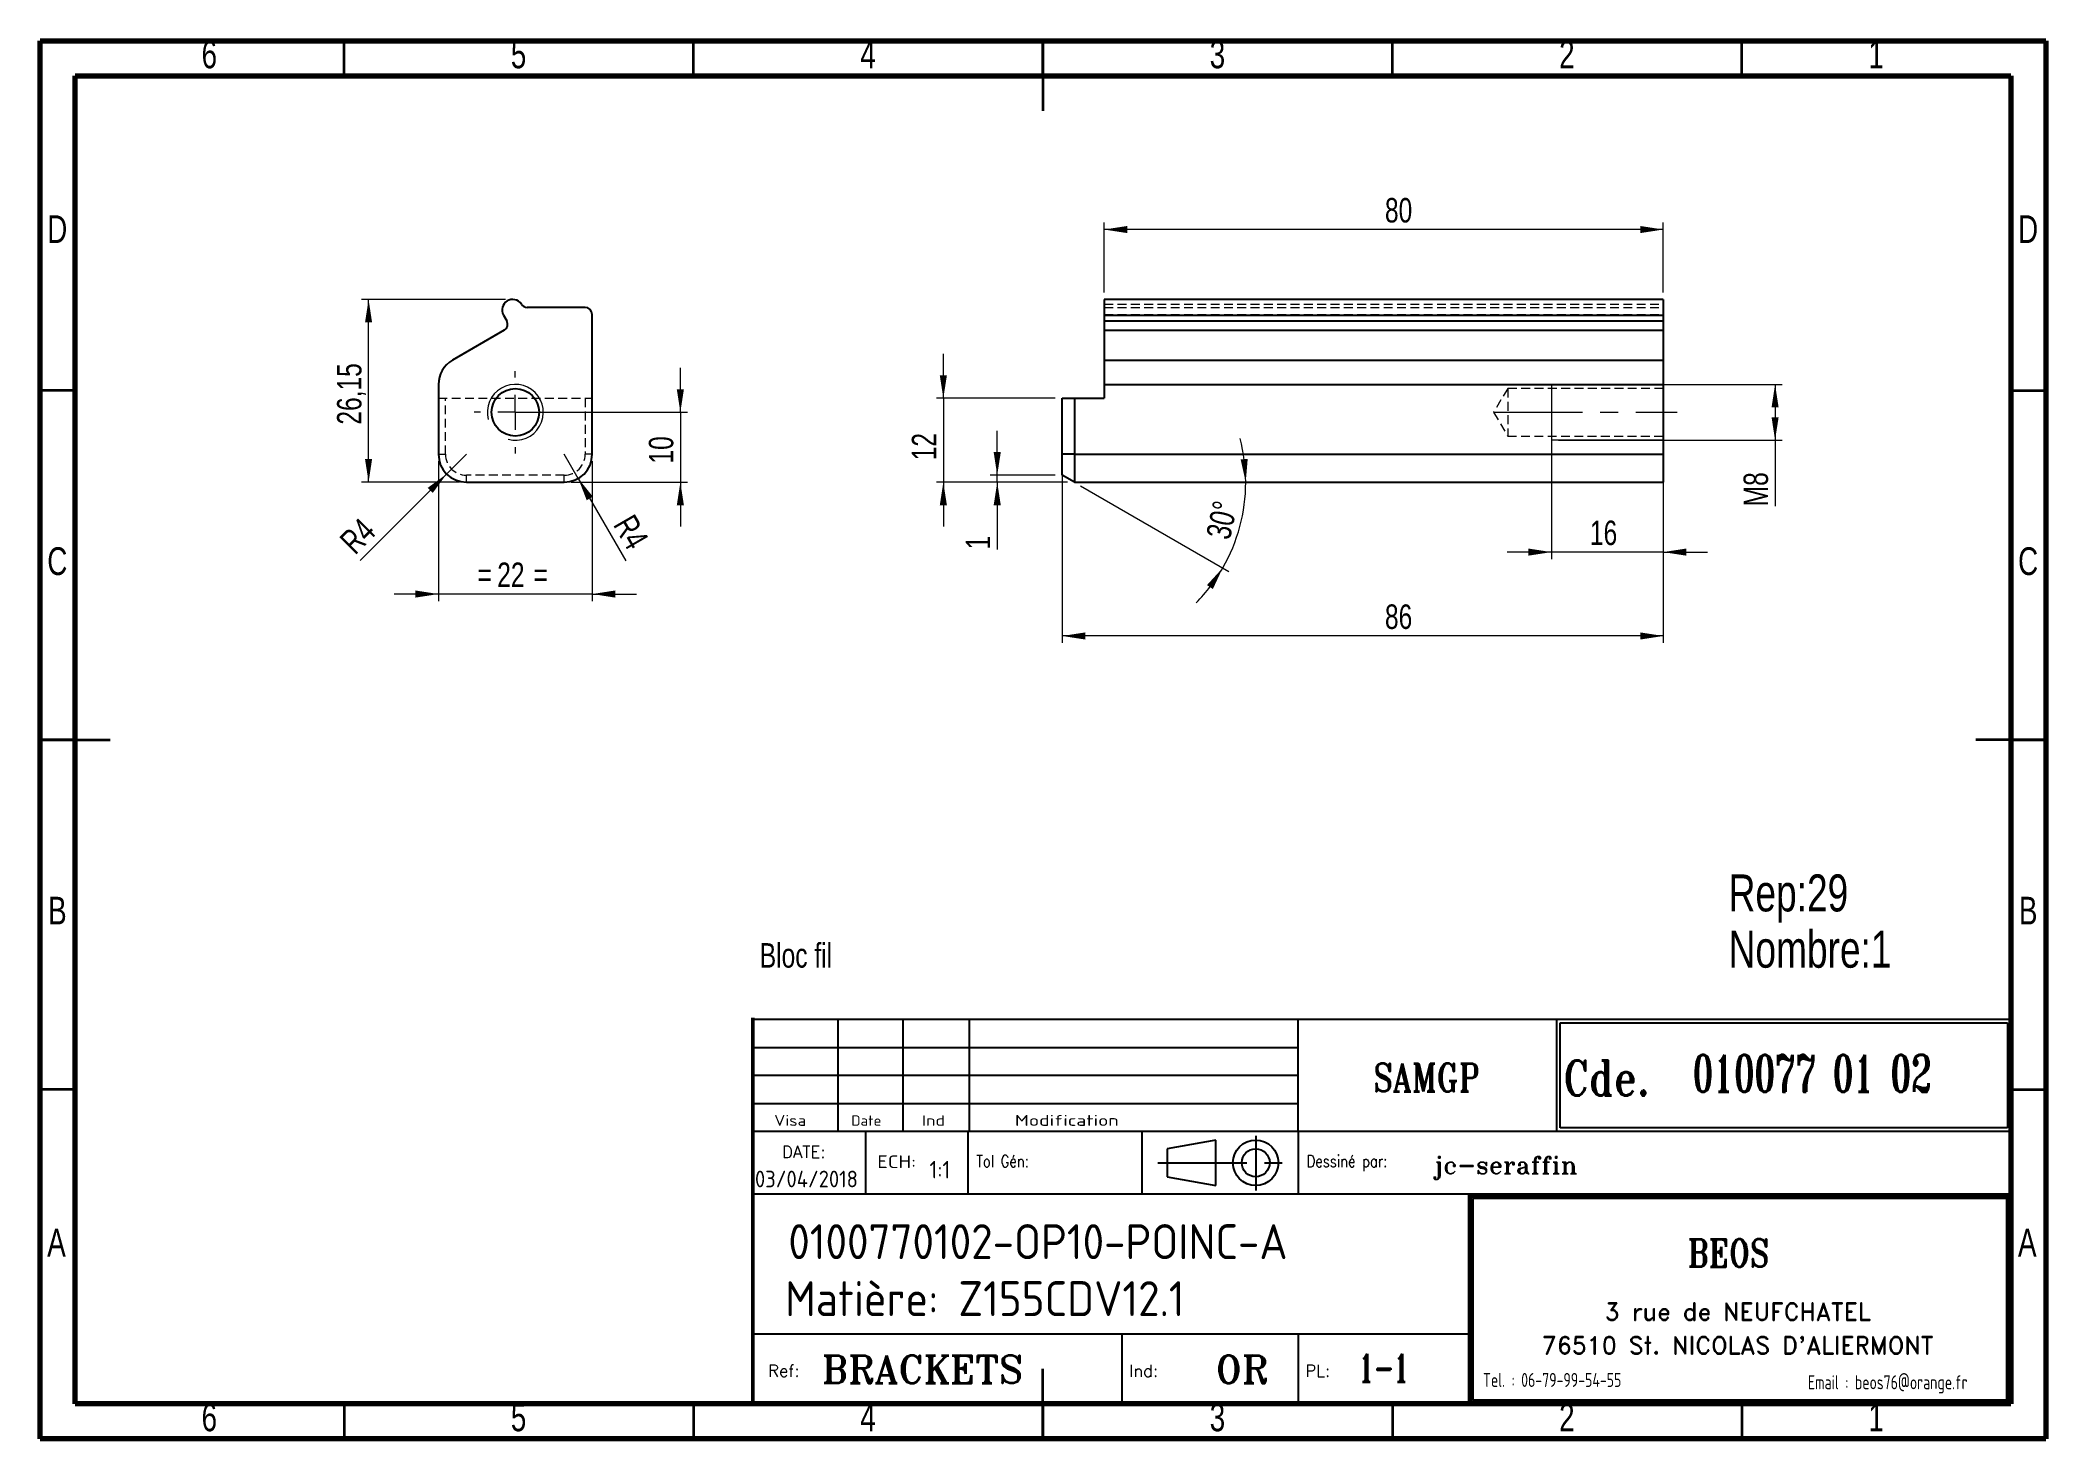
# Model space of a CAD drawing. Header units: millimetres. Extents: x 5 to 292, y 5 to 205.
import ezdxf

# ---------------------------------------------------------------- set-up
doc = ezdxf.new("R2010")
doc.units = ezdxf.units.MM
doc.linetypes.add('CENTERX2', pattern=[20.32, 12.7, -2.54, 2.54, -2.54])
doc.linetypes.add('HIDDEN', pattern=[1.905, 1.27, -0.635])
doc.layers.add('DIMENSIONS', color=176, linetype='Continuous')
doc.styles.add('SLDTEXTSTYLE0', font='TXT', dxfattribs={"width": 0.75})
doc.styles.add('SLDTEXTSTYLE1', font='ISOCP')
doc.styles.add('SLDTEXTSTYLE10', font='ISOCP', dxfattribs={"width": 1.147311})
doc.styles.add('SLDTEXTSTYLE11', font='ISOCP', dxfattribs={"width": 1.385904})
doc.styles.add('SLDTEXTSTYLE12', font='ISOCP', dxfattribs={"width": 1.246461})
doc.styles.add('SLDTEXTSTYLE13', font='ROMAND')
doc.styles.add('SLDTEXTSTYLE2', font='ROMANT', dxfattribs={"width": 0.8})
doc.styles.add('SLDTEXTSTYLE3', font='ISOCP', dxfattribs={"width": 0.8})
doc.styles.add('SLDTEXTSTYLE4', font='ROMANS', dxfattribs={"width": 0.8})
doc.styles.add('SLDTEXTSTYLE5', font='ROMANT')
doc.styles.add('SLDTEXTSTYLE6', font='ROMANS')
doc.styles.add('SLDTEXTSTYLE7', font='ROMANT', dxfattribs={"width": 0.65})
doc.styles.add('SLDTEXTSTYLE8', font='ISOCP', dxfattribs={"width": 1.446157})
doc.styles.add('SLDTEXTSTYLE9', font='ISOCP', dxfattribs={"width": 1.294402})
doc.dimstyles.new('SLDDIMSTYLE0', dxfattribs={"dimtxt": 3.5, "dimasz": 3.302, "dimexe": 0, "dimexo": 0.0625, "dimgap": 0.875, "dimtad": 1, "dimrnd": 1e-09, "dimzin": 12, "dimdsep": 46, "dimtxsty": 'SLDTEXTSTYLE0', "dimsah": 1, "dimcen": 0.09, "dimadec": 0, "dimazin": 3, "dimtfac": 1, "dimtmove": 0, "dimatfit": 0, "dimfxl": 1, "dimfrac": 2, "dimtolj": 1, "dimtzin": 12, "dimarcsym": 0})
doc.dimstyles.new('SLDDIMSTYLE1', dxfattribs={"dimtxt": 3.5, "dimasz": 3.302, "dimexe": 0, "dimexo": 0.0625, "dimgap": 0.875, "dimtad": 1, "dimrnd": 1e-09, "dimzin": 12, "dimdsep": 46, "dimtxsty": 'SLDTEXTSTYLE0', "dimsah": 1, "dimcen": 0, "dimadec": 0, "dimazin": 3, "dimtfac": 1, "dimtofl": 0, "dimtmove": 0, "dimatfit": 3, "dimfxl": 1, "dimfrac": 2, "dimtolj": 1, "dimtzin": 12, "dimarcsym": 0})
doc.dimstyles.new('SLDDIMSTYLE2', dxfattribs={"dimtxt": 3.5, "dimasz": 3.302, "dimexe": 0, "dimexo": 0.0625, "dimgap": 0.875, "dimtad": 1, "dimrnd": 1e-09, "dimzin": 12, "dimdsep": 46, "dimtxsty": 'SLDTEXTSTYLE0', "dimsah": 1, "dimcen": 0.09, "dimadec": 0, "dimazin": 3, "dimtfac": 1, "dimtofl": 0, "dimtmove": 0, "dimatfit": 3, "dimfxl": 1, "dimfrac": 2, "dimtolj": 1, "dimtzin": 12, "dimarcsym": 0})
doc.dimstyles.new('SLDDIMSTYLE3', dxfattribs={"dimtxt": 3.5, "dimasz": 3.302, "dimexe": 0, "dimexo": 0.0625, "dimgap": 0.875, "dimtad": 1, "dimdec": 4, "dimzin": 12, "dimdsep": 46, "dimtxsty": 'SLDTEXTSTYLE0', "dimsah": 1, "dimcen": 0.09, "dimazin": 3, "dimtfac": 1, "dimtofl": 0, "dimtmove": 0, "dimatfit": 3, "dimfxl": 1, "dimfrac": 2, "dimtolj": 1, "dimtzin": 12, "dimarcsym": 0})

# ---------------------------------------------------------------- blocks, each defined once
blk = doc.blocks.new('SW_NOTE_0')
at = {"color": 0, "linetype": 'Continuous', "lineweight": 0, "char_height": 5.292, "attachment_point": 1, "style": 'SLDTEXTSTYLE0'}
for s, insert in [('Rep:29', (0, 6.82)), ('Nombre:1', (0, -1.23))]:
    blk.add_mtext(s, dxfattribs=dict(at, insert=insert))
blk = doc.blocks.new('_D')
at = {"color": 7, "linetype": 'Continuous', "lineweight": 18}
for p, q in [((62, 144.87), (62, 124.87)), ((84, 144.87), (84, 124.87)), ((62, 125.87), (55.65, 125.87)), ((84, 125.87), (62, 125.87)), ((84, 125.87), (90.35, 125.87))]:
    blk.add_line(p, q, dxfattribs=at)
for points in [[(62, 125.87), (58.69, 126.38), (58.69, 125.36)], [(84, 125.87), (87.3, 125.36), (87.3, 126.38)]]:
    blk.add_solid(points, dxfattribs=at)
at = {"color": 7, "linetype": 'Continuous', "lineweight": 18, "char_height": 3.5, "attachment_point": 1, "style": 'SLDTEXTSTYLE0'}
for s, insert in [('=', (67.58, 130.38)), ('22', (70.41, 130.38)), ('=', (75.58, 130.38))]:
    blk.add_mtext(s, dxfattribs=dict(at, insert=insert))
blk = doc.blocks.new('_D_1')
at = {"color": 7, "linetype": 'Continuous', "lineweight": 18}
for p, q in [((71.6, 168.02), (51, 168.02)), ((52, 141.87), (52, 168.02)), ((65, 141.87), (51, 141.87))]:
    blk.add_line(p, q, dxfattribs=at)
for points in [[(52, 168.02), (51.49, 164.72), (52.5, 164.72)], [(52, 141.87), (52.5, 145.17), (51.49, 145.17)]]:
    blk.add_solid(points, dxfattribs=at)
at = {"color": 7, "linetype": 'Continuous', "lineweight": 18, "insert": (47.48, 150.11), "char_height": 3.5, "attachment_point": 1, "rotation": 90, "style": 'SLDTEXTSTYLE0'}
blk.add_mtext('26,15', dxfattribs=at)
blk = doc.blocks.new('_D_2')
at = {"color": 7, "linetype": 'Continuous', "lineweight": 18}
for p, q in [((96.61, 151.87), (96.61, 158.22)), ((74, 151.87), (97.61, 151.87)), ((96.61, 151.87), (96.61, 141.87)), ((81, 141.87), (97.61, 141.87)), ((96.61, 141.87), (96.61, 135.52))]:
    blk.add_line(p, q, dxfattribs=at)
for points in [[(96.61, 151.87), (97.12, 155.17), (96.1, 155.17)], [(96.61, 141.87), (96.1, 138.57), (97.12, 138.57)]]:
    blk.add_solid(points, dxfattribs=at)
at = {"color": 7, "linetype": 'Continuous', "lineweight": 18, "insert": (92.1, 144.54), "char_height": 3.5, "attachment_point": 1, "rotation": 90, "style": 'SLDTEXTSTYLE0'}
blk.add_mtext('10', dxfattribs=at)
blk = doc.blocks.new('_D_3')
at = {"color": 7, "linetype": 'Continuous', "lineweight": 18}
for q in [(80, 145.87), (88.8, 130.63)]:
    blk.add_line((82, 142.41), q, dxfattribs=at)
blk.add_solid([(82, 142.41), (83.21, 139.29), (84.09, 139.8)], dxfattribs=at)
at = {"color": 7, "linetype": 'Continuous', "lineweight": 18, "insert": (89.96, 137.55), "char_height": 3.5, "attachment_point": 1, "rotation": 300, "style": 'SLDTEXTSTYLE0'}
blk.add_mtext('R4', dxfattribs=at)
blk = doc.blocks.new('_D_4')
at = {"color": 7, "linetype": 'Continuous', "lineweight": 18}
for q in [(66, 145.87), (50.78, 130.65)]:
    blk.add_line((63.17, 143.04), q, dxfattribs=at)
blk.add_solid([(63.17, 143.04), (60.47, 141.07), (61.19, 140.35)], dxfattribs=at)
at = {"color": 7, "linetype": 'Continuous', "lineweight": 18, "insert": (47.61, 133.82), "char_height": 3.5, "attachment_point": 1, "rotation": 45, "style": 'SLDTEXTSTYLE0'}
blk.add_mtext('R4', dxfattribs=at)
blk = doc.blocks.new('SW_CENTERMARKSYMBOL_0')
at = {"color": 0, "linetype": 'Continuous', "lineweight": 0}
for p, q in [((0, 5), (0, 5.9)), ((-5, 0), (-5.9, 0)), ((0, 0), (-2.5, 0)), ((0, 0), (0, 2.5)), ((0, 0), (0, -2.5)), ((0, 0), (2.5, 0)), ((5, 0), (5.9, 0)), ((0, -5), (0, -5.9))]:
    blk.add_line(p, q, dxfattribs=at)
blk = doc.blocks.new('_D_5')
at = {"color": 7, "linetype": 'Continuous', "lineweight": 18}
for p, q in [((222.25, 155.87), (254.25, 155.87)), ((253.25, 155.87), (253.25, 147.87)), ((222.25, 147.87), (254.25, 147.87)), ((253.25, 147.87), (253.25, 138.42))]:
    blk.add_line(p, q, dxfattribs=at)
for points in [[(253.25, 155.87), (252.75, 152.57), (253.76, 152.57)], [(253.25, 147.87), (253.76, 151.17), (252.75, 151.17)]]:
    blk.add_solid(points, dxfattribs=at)
at = {"color": 7, "linetype": 'Continuous', "lineweight": 18, "insert": (248.74, 138.42), "char_height": 3.5, "attachment_point": 1, "rotation": 90, "style": 'SLDTEXTSTYLE0'}
blk.add_mtext('M8', dxfattribs=at)
blk = doc.blocks.new('_D_6')
at = {"color": 7, "linetype": 'Continuous', "lineweight": 18}
for p, q in [((221.25, 154.87), (221.25, 130.87)), ((237.25, 154.87), (237.25, 130.87)), ((221.25, 131.87), (214.9, 131.87)), ((237.25, 131.87), (221.25, 131.87)), ((237.25, 131.87), (243.6, 131.87))]:
    blk.add_line(p, q, dxfattribs=at)
for points in [[(221.25, 131.87), (217.95, 132.38), (217.95, 131.36)], [(237.25, 131.87), (240.56, 131.36), (240.56, 132.38)]]:
    blk.add_solid(points, dxfattribs=at)
at = {"color": 7, "linetype": 'Continuous', "lineweight": 18, "insert": (226.76, 136.38), "char_height": 3.5, "attachment_point": 1, "style": 'SLDTEXTSTYLE0'}
blk.add_mtext('16', dxfattribs=at)
blk = doc.blocks.new('_D_7')
at = {"color": 7, "linetype": 'Continuous', "lineweight": 18}
for p, q in [((151.25, 144.87), (151.25, 118.87)), ((237.25, 140.87), (237.25, 118.87)), ((237.25, 119.87), (151.25, 119.87))]:
    blk.add_line(p, q, dxfattribs=at)
for points in [[(151.25, 119.87), (154.56, 119.36), (154.56, 120.38)], [(237.25, 119.87), (233.95, 120.38), (233.95, 119.36)]]:
    blk.add_solid(points, dxfattribs=at)
at = {"color": 7, "linetype": 'Continuous', "lineweight": 18, "insert": (197.43, 124.38), "char_height": 3.5, "attachment_point": 1, "style": 'SLDTEXTSTYLE0'}
blk.add_mtext('86', dxfattribs=at)
blk = doc.blocks.new('_D_8')
at = {"color": 7, "linetype": 'Continuous', "lineweight": 18}
for p, q in [((157.25, 169.02), (157.25, 179.02)), ((237.25, 178.02), (157.25, 178.02)), ((237.25, 169.02), (237.25, 179.02))]:
    blk.add_line(p, q, dxfattribs=at)
for points in [[(157.25, 178.02), (160.56, 177.51), (160.56, 178.53)], [(237.25, 178.02), (233.95, 178.53), (233.95, 177.51)]]:
    blk.add_solid(points, dxfattribs=at)
at = {"color": 7, "linetype": 'Continuous', "lineweight": 18, "insert": (197.43, 182.53), "char_height": 3.5, "attachment_point": 1, "style": 'SLDTEXTSTYLE0'}
blk.add_mtext('80', dxfattribs=at)
blk = doc.blocks.new('_D_9')
at = {"color": 7, "linetype": 'Continuous', "lineweight": 18}
blk.add_line((153.85, 141.37), (175.09, 129.11), dxfattribs=at)
for start, end in [(0, 14.732), (330, 0), (315.268, 330)]:
    blk.add_arc((152.99, 141.87), 24.52, start, end, dxfattribs=at)
for points in [[(177.51, 141.87), (177.79, 145.2), (176.78, 145.13)], [(174.22, 129.61), (171.96, 127.15), (172.81, 126.59)]]:
    blk.add_solid(points, dxfattribs=at)
at = {"color": 7, "linetype": 'Continuous', "lineweight": 18, "insert": (171.81, 134.23), "char_height": 3.5, "attachment_point": 1, "rotation": 77.869, "style": 'SLDTEXTSTYLE0'}
blk.add_mtext('30°', dxfattribs=at)
blk = doc.blocks.new('_D_10')
at = {"color": 7, "linetype": 'Continuous', "lineweight": 18}
for p, q in [((141.95, 142.87), (141.95, 149.22)), ((150.25, 142.87), (140.95, 142.87)), ((151.99, 141.87), (140.95, 141.87)), ((141.95, 141.87), (141.95, 142.87)), ((141.95, 141.87), (141.95, 132.26))]:
    blk.add_line(p, q, dxfattribs=at)
for points in [[(141.95, 142.87), (142.46, 146.17), (141.44, 146.17)], [(141.95, 141.87), (141.44, 138.57), (142.46, 138.57)]]:
    blk.add_solid(points, dxfattribs=at)
at = {"color": 7, "linetype": 'Continuous', "lineweight": 18, "insert": (137.44, 132.26), "char_height": 3.5, "attachment_point": 1, "rotation": 90, "style": 'SLDTEXTSTYLE0'}
blk.add_mtext('1', dxfattribs=at)
blk = doc.blocks.new('_D_11')
at = {"color": 7, "linetype": 'Continuous', "lineweight": 18}
for p, q in [((134.24, 153.87), (134.24, 160.22)), ((150.25, 153.87), (133.24, 153.87)), ((134.24, 153.87), (134.24, 141.87)), ((151.99, 141.87), (133.24, 141.87)), ((134.24, 141.87), (134.24, 135.52))]:
    blk.add_line(p, q, dxfattribs=at)
for points in [[(134.24, 153.87), (134.75, 157.17), (133.73, 157.17)], [(134.24, 141.87), (133.73, 138.57), (134.75, 138.57)]]:
    blk.add_solid(points, dxfattribs=at)
at = {"color": 7, "linetype": 'Continuous', "lineweight": 18, "insert": (129.73, 145.01), "char_height": 3.5, "attachment_point": 1, "rotation": 90, "style": 'SLDTEXTSTYLE0'}
blk.add_mtext('12', dxfattribs=at)

msp = doc.modelspace()

# ---------------------------------------------------------------- linework, layer by layer
at = {"color": 7, "linetype": 'Continuous', "lineweight": 70}
for p, q in [((5, 5), (5, 205)), ((5, 205), (292, 205)), ((292, 205), (292, 5)), ((10, 10), (10, 200)), ((10, 200), (287, 200)), ((287, 200), (287, 10)), ((287, 10), (10, 10)), ((292, 5), (5, 5))]:
    msp.add_line(p, q, dxfattribs=at)
at = {"color": 7, "linetype": 'Continuous', "lineweight": 35}
for p, q in [((48.5, 200), (48.5, 205)), ((98.5, 200), (98.5, 205)), ((148.5, 205.001), (148.5, 194.999)), ((148.5, 200), (148.5, 205)), ((198.5, 200), (198.5, 205)), ((248.5, 200), (248.5, 205)), ((10, 155), (5, 155)), ((287, 155), (292, 155)), ((4.999, 105), (15.001, 105)), ((10, 105), (5, 105)), ((292.001, 105), (281.999, 105)), ((287, 105), (292, 105)), ((10, 55), (5, 55)), ((287, 55), (292, 55)), ((148.5, 4.999), (148.5, 15.001)), ((48.5, 10), (48.5, 5)), ((98.5, 10), (98.5, 5)), ((148.5, 10), (148.5, 5)), ((198.5, 10), (198.5, 5)), ((248.5, 10), (248.5, 5))]:
    msp.add_line(p, q, dxfattribs=at)
at = {"color": 7, "linetype": 'Continuous', "lineweight": 25}
for p, q in [((82.99599, 166.87247), (74.70014, 166.87247)), ((237.25492, 168.02248), (157.25492, 168.02248)), ((157.25492, 168.02248), (157.25492, 165.77248)), ((237.25492, 168.02248), (237.25492, 165.77248)), ((71.39658, 163.59991), (63.99598, 159.32717)), ((71.29695, 165.77248), (71.7626, 164.96594)), ((83.99599, 145.87247), (83.99599, 165.87247)), ((157.25492, 165.77248), (237.25492, 165.77248)), ((157.25492, 165.77248), (157.25492, 164.96594)), ((157.25492, 164.96594), (237.25492, 164.96594)), ((157.25492, 164.96594), (157.25492, 163.59991)), ((157.25492, 163.59991), (237.25492, 163.59991)), ((157.25492, 163.59991), (157.25492, 159.32717)), ((237.25492, 165.77248), (237.25492, 164.96594)), ((237.25492, 164.96594), (237.25492, 163.59991)), ((237.25492, 163.59991), (237.25492, 159.32717)), ((157.25492, 159.32717), (237.25492, 159.32717)), ((157.25492, 159.32717), (157.25492, 155.86307)), ((237.25492, 159.32717), (237.25492, 155.86307)), ((61.99599, 155.86307), (61.99599, 145.87247)), ((157.25492, 155.86307), (157.25492, 153.87248)), ((157.25492, 155.86307), (237.25492, 155.86307)), ((237.25492, 155.86307), (237.25492, 145.87247)), ((151.25492, 145.87247), (151.25492, 153.87248)), ((151.25492, 153.87248), (152.98697, 153.87248)), ((152.98697, 153.87248), (152.98697, 145.87247)), ((152.98697, 153.87248), (157.25492, 153.87248)), ((152.98697, 145.87247), (151.25492, 145.87247)), ((151.25492, 142.87248), (151.25492, 145.87247)), ((152.98697, 145.87247), (152.98697, 141.87247)), ((152.98697, 145.87247), (237.25492, 145.87247)), ((237.25492, 145.87247), (237.25492, 141.87247)), ((65.99599, 141.87247), (79.99599, 141.87247)), ((152.98697, 141.87247), (151.25492, 142.87248)), ((152.98697, 141.87247), (237.25492, 141.87247))]:
    msp.add_line(p, q, dxfattribs=at)
at = {"color": 7, "linetype": 'HIDDEN', "lineweight": 18}
for p, q in [((157.25492, 167.33247), (237.25492, 167.33247)), ((157.25492, 166.87247), (237.25492, 166.87247)), ((157.25492, 165.87247), (237.25492, 165.87247)), ((215.00492, 155.27248), (212.96199, 151.87247)), ((215.00492, 155.27248), (215.00492, 148.47247)), ((237.25492, 155.27248), (215.00492, 155.27248)), ((221.25491, 155.87247), (221.25491, 147.87247)), ((61.99599, 153.87248), (83.99599, 153.87248)), ((62.99598, 145.87247), (62.99598, 153.87248)), ((82.99599, 153.87248), (82.99599, 145.87247)), ((212.96199, 151.87247), (215.00492, 148.47247)), ((215.00492, 148.47247), (237.25492, 148.47247)), ((61.99599, 145.87247), (62.99598, 145.87247)), ((83.99599, 145.87247), (82.99599, 145.87247)), ((152.98697, 145.87247), (151.25492, 145.87247)), ((152.98697, 145.87247), (237.25492, 145.87247)), ((65.99599, 141.87247), (65.99599, 142.87248)), ((79.99599, 142.87248), (65.99599, 142.87248)), ((79.99599, 141.87247), (79.99599, 142.87248))]:
    msp.add_line(p, q, dxfattribs=at)
at = {"color": 7, "linetype": 'Continuous', "lineweight": 18}
for p, q in [((237.25491, 155.87247), (221.25491, 155.87247)), ((237.25491, 147.87247), (221.25491, 147.87247))]:
    msp.add_line(p, q, dxfattribs=at)
at = {"color": 7, "linetype": 'CENTERX2', "lineweight": 18}
msp.add_line((213.00491, 151.87247), (239.25491, 151.87247), dxfattribs=at)
at = {"color": 7, "linetype": 'Continuous', "lineweight": 50}
msp.add_line((107, 65.25), (107, 10), dxfattribs=at)
at = {"color": 7, "linetype": 'Continuous', "lineweight": 25}
msp.add_circle((72.99598, 151.87247), 3.4, dxfattribs=at)
for centre, radius, start, end in [((72.59598, 166.52247), 1.5, 32.6836388, 210), ((74.70015, 167.87247), 1, 212.6836388, 270), ((82.99598, 165.87247), 1, 0, 90), ((70.89658, 164.46593), 1, 300, 30), ((65.99598, 155.86307), 4, 120, 180), ((65.99598, 145.87247), 4, 180, 270), ((79.99598, 145.87247), 4, 270, 0)]:
    msp.add_arc(centre, radius, start, end, dxfattribs=at)
at = {"color": 7, "linetype": 'Continuous', "lineweight": 18}
msp.add_arc((72.99598, 151.87247), 4, 255, 195, dxfattribs=at)
at = {"color": 7, "linetype": 'HIDDEN', "lineweight": 18}
for centre, start, end in [((65.99598, 145.87247), 180, 270), ((79.99598, 145.87247), 270, 0)]:
    msp.add_arc(centre, 3, start, end, dxfattribs=at)
at = {"layer": 'DIMENSIONS', "color": 3}
for p, q in [((185, 65), (106.92476, 65)), ((119.19244, 49), (119.19244, 65)), ((128.49782, 49), (128.49782, 65)), ((137.96646, 49), (137.96646, 65)), ((107, 61), (185, 61)), ((185, 57), (107, 57)), ((107, 53), (185, 53))]:
    msp.add_line(p, q, dxfattribs=at)
at = {"layer": 'DIMENSIONS', "color": 6}
for p, q in [((106.92476, 65), (106.92476, 10)), ((287, 10), (287, 65)), ((287, 40), (209.38409, 40)), ((209.38409, 40), (209.38409, 10)), ((286.8, 39.8), (209.58409, 39.8)), ((209.58409, 39.8), (209.58409, 10.2)), ((286.6, 39.6), (209.78409, 39.6)), ((209.78409, 39.6), (209.78409, 10.4)), ((286.4, 39.4), (209.98409, 39.4)), ((209.98409, 39.4), (209.98409, 10.6)), ((286.4, 10.6), (286.4, 39.4)), ((286.6, 10.4), (286.6, 39.6)), ((286.8, 10.2), (286.8, 39.8)), ((106.92476, 10), (287, 10)), ((209.58409, 10.2), (286.8, 10.2)), ((209.78409, 10.4), (286.6, 10.4)), ((209.98409, 10.6), (286.4, 10.6))]:
    msp.add_line(p, q, dxfattribs=at)
at = {"layer": 'DIMENSIONS', "color": 1}
for p, q in [((287, 65), (185, 65)), ((185, 49), (185, 65)), ((222, 49), (222, 65)), ((222.5, 49.5), (222.5, 64.5)), ((222.5, 64.5), (286.5, 64.5)), ((286.5, 64.5), (286.5, 49.5)), ((107, 49), (287, 49)), ((123.11049, 49), (123.11049, 40)), ((137.73069, 49), (137.73069, 40)), ((162.62034, 49), (162.62034, 40)), ((185, 49), (185, 40)), ((286.5, 49.5), (222.5, 49.5)), ((209.38409, 40), (107, 40)), ((209.38409, 20), (107, 20)), ((159.79154, 20), (159.79154, 10)), ((185, 20), (185, 10))]:
    msp.add_line(p, q, dxfattribs=at)
at = {"layer": 'DIMENSIONS'}
for p, q in [((222.5, 49.5), (222.5, 64.5)), ((222.5, 64.5), (286.5, 64.5)), ((286.5, 64.5), (286.5, 49.5)), ((286.5, 49.5), (222.5, 49.5))]:
    msp.add_line(p, q, dxfattribs=at)
at = {"layer": 'DIMENSIONS', "color": 7}
for p, q in [((173.24368, 47.75), (166.24368, 46.5)), ((166.24368, 46.5), (166.24368, 42.5)), ((173.24368, 41.25), (173.24368, 47.75)), ((166.24368, 42.5), (173.24368, 41.25))]:
    msp.add_line(p, q, dxfattribs=at)
at = {"layer": 'DIMENSIONS', "color": 3, "linetype": 'CENTERX2'}
for p, q in [((178.93393, 48.34798), (178.93393, 40.51332)), ((164.94646, 44.5), (183.20111, 44.5))]:
    msp.add_line(p, q, dxfattribs=at)
at = {"layer": 'DIMENSIONS', "color": 7}
for radius in [3.25, 2]:
    msp.add_circle((178.93393, 44.5), radius, dxfattribs=at)

# ---------------------------------------------------------------- block references
at = {"color": 7, "linetype": 'Continuous', "lineweight": 0}
for name, p in [('SW_CENTERMARKSYMBOL_0', (72.99598, 151.87247)), ('SW_NOTE_0', (246.60697, 78.93313))]:
    msp.add_blockref(name, p, dxfattribs=at)

# ---------------------------------------------------------------- texts
at = {"color": 7, "linetype": 'Continuous', "lineweight": 0, "style": 'SLDTEXTSTYLE0'}
for s, insert, char_height, attachment_point in [('6', (29.21004, 205.06015), 3.96875, 2), ('5', (73.46004, 205.06015), 3.96875, 2), ('4', (123.46004, 205.06015), 3.96875, 2), ('3', (173.46004, 205.06015), 3.96875, 2), ('2', (223.46004, 205.06015), 3.96875, 2), ('1', (267.71004, 205.06015), 3.96875, 2), ('D', (7.45269, 180.06015), 3.96875, 2), ('D', (289.45269, 180.06015), 3.96875, 2), ('C', (7.45866, 132.56015), 3.96875, 2), ('C', (289.45866, 132.56015), 3.96875, 2), ('B', (7.4706, 82.56015), 3.96875, 2), ('B', (289.4706, 82.56015), 3.96875, 2), ('Bloc fil', (107.97826, 75.92171), 3.5, 1), ('A', (7.33969, 35.06015), 3.96875, 2), ('A', (289.33969, 35.06015), 3.96875, 2), ('6', (29.21004, 10.06015), 3.96875, 2), ('5', (73.46004, 10.06015), 3.96875, 2), ('4', (123.46004, 10.06015), 3.96875, 2), ('3', (173.46004, 10.06015), 3.96875, 2), ('2', (223.46004, 10.06015), 3.96875, 2), ('1', (267.71004, 10.06015), 3.96875, 2)]:
    msp.add_mtext(s, dxfattribs=dict(at, insert=insert, char_height=char_height, attachment_point=attachment_point))
at = {"layer": 'DIMENSIONS'}
for s, insert, char_height, attachment_point, style in [('SAMGP', (203.39991, 58.70072), 4, 2, 'SLDTEXTSTYLE2'), ('Cde.', (223, 59.12589), 5, 1, 'SLDTEXTSTYLE2'), ('010077 01 02', (241.46821, 59.93983), 5.2916667, 1, 'SLDTEXTSTYLE7'), ('Visa', (110.04116, 51.34751), 1.567052, 1, 'SLDTEXTSTYLE12'), ('Date', (121.06736, 51.28334), 1.492431, 1, 'SLDTEXTSTYLE10'), ('Ind', (131.17125, 51.28334), 1.492431, 1, 'SLDTEXTSTYLE11'), ('Modification', (144.48919, 51.34751), 1.5670523, 1, 'SLDTEXTSTYLE8'), ('DATE:', (111.15647, 46.91526), 1.727675, 1, 'SLDTEXTSTYLE6'), ('03/04/2018', (107.28608, 43.36811), 2.38125, 1, 'SLDTEXTSTYLE1'), ('ECH:', (124.78774, 45.55991), 1.814059, 1, 'SLDTEXTSTYLE9'), ('1:1', (132.26275, 44.76372), 2.5, 1, 'SLDTEXTSTYLE1'), ('Tol Gén:', (138.95157, 45.59841), 1.727675, 1, 'SLDTEXTSTYLE4'), ('Dessiné par:', (186.22087, 45.59841), 1.7276752, 1, 'SLDTEXTSTYLE4'), ('jc-seraffin', (204.35515, 45.41997), 2.5, 1, 'SLDTEXTSTYLE5'), ('0100770102-OP10-POINC-A', (112.05686, 35.7143), 5, 1, 'SLDTEXTSTYLE1'), ('BEOS', (246.57079, 33.59488), 4, 2, 'SLDTEXTSTYLE2'), ('Matière: Z155CDV12.1', (111.60273, 27.56351), 5, 1, 'SLDTEXTSTYLE1'), ('3 rue de NEUFCHATEL', (247.90924, 24.44835), 2.5, 2, 'SLDTEXTSTYLE13'), ("76510 St. NICOLAS D'ALIERMONT", (247.90254, 19.62324), 2.5, 2, 'SLDTEXTSTYLE13'), ('Ref:', (109.16807, 15.59841), 1.727675, 1, 'SLDTEXTSTYLE6'), ('BRACKETS', (116.83863, 16.95138), 4, 1, 'SLDTEXTSTYLE5'), ('Ind:', (160.82565, 15.59841), 1.727675, 1, 'SLDTEXTSTYLE6'), ('OR', (173.19394, 16.95138), 4, 1, 'SLDTEXTSTYLE5'), ('PL:', (186.03411, 15.59841), 1.727675, 1, 'SLDTEXTSTYLE6'), ('1-1', (193.65089, 17.17305), 4, 1, 'SLDTEXTSTYLE7'), ('Tel. : 06-79-99-54-55', (221.36027, 14.42858), 2, 2, 'SLDTEXTSTYLE3'), ('Email : beos76@orange.fr', (269.37248, 14.0972), 2, 2, 'SLDTEXTSTYLE3')]:
    msp.add_mtext(s, dxfattribs=dict(at, insert=insert, char_height=char_height, attachment_point=attachment_point, style=style))

# ---------------------------------------------------------------- dimensions: what is measured, and where the dimension line sits
at = {"color": 7, "linetype": 'Continuous', "lineweight": 18}
for base, p1, p2, dimstyle, picture, middle in [((157.25491, 178.02247), (237.25491, 168.02247), (157.25491, 168.02247), 'SLDDIMSTYLE2', '_D_8', (200.01579, 178.02247)), ((221.25491, 131.87247), (237.25491, 155.87247), (221.25491, 155.87247), 'SLDDIMSTYLE0', '_D_6', (229.34391, 131.87247)), ((151.25491, 119.87247), (237.25491, 141.87247), (151.25491, 145.87247), 'SLDDIMSTYLE2', '_D_7', (200.01579, 119.87247))]:
    dim = msp.add_linear_dim(base=base, p1=p1, p2=p2, dimstyle=dimstyle, dxfattribs=at)
    dim.commit()
    dim.dimension.update_dxf_attribs({"geometry": picture, "text_midpoint": middle, "dimtype": 160})
for base, p1, p2, picture, middle in [((51.99598, 168.02247), (65.99598, 141.87247), (72.59598, 168.02247), '_D_1', (51.99598, 155.92831)), ((96.61082, 141.87247), (72.99598, 151.87247), (79.99598, 141.87247), '_D_2', (96.61082, 147.12408)), ((134.24053, 141.87247), (151.25491, 153.87247), (152.98697, 141.87247), '_D_11', (134.24053, 147.59752)), ((141.94873, 142.87247), (152.98697, 141.87247), (151.25491, 142.87247), '_D_10', (141.94873, 133.54987))]:
    dim = msp.add_linear_dim(base=base, p1=p1, p2=p2, angle=90, dimstyle='SLDDIMSTYLE0', dxfattribs=at)
    dim.commit()
    dim.dimension.update_dxf_attribs({"geometry": picture, "text_midpoint": middle, "dimtype": 160})
dim = msp.add_linear_dim(base=(253.25491, 147.87247), p1=(221.25491, 155.87247), p2=(221.25491, 147.87247), angle=90, text='M8', dimstyle='SLDDIMSTYLE2', dxfattribs=at)
dim.commit()
dim.dimension.update_dxf_attribs({"geometry": '_D_5', "text_midpoint": (253.25491, 141.85456), "dimtype": 160})
dim = msp.add_angular_dim_2l(base=(176.67184, 135.52613), line1=((152.98697, 141.87247), (237.25491, 141.87247)), line2=((151.25491, 142.87247), (152.98697, 141.87247)), dimstyle='SLDDIMSTYLE3', dxfattribs=at)
dim.commit()
dim.dimension.update_dxf_attribs({"geometry": '_D_9', "text_midpoint": (176.9598, 136.71959), "dimtype": 162})
for center, mpoint, picture, middle in [((65.99598, 145.87247), (63.16756, 143.04405), '_D_4', (52.55103, 132.42752)), ((79.99598, 145.87247), (81.99598, 142.40837), '_D_3', (87.56812, 132.75717))]:
    dim = msp.add_radius_dim(center=center, mpoint=mpoint, dimstyle='SLDDIMSTYLE1', dxfattribs=at)
    dim.commit()
    dim.dimension.update_dxf_attribs({"geometry": picture, "text_midpoint": middle, "dimtype": 164})
dim = msp.add_linear_dim(base=(61.99598, 125.87247), p1=(83.99598, 145.87247), p2=(61.99598, 145.87247), text='=<>=', dimstyle='SLDDIMSTYLE0', dxfattribs=at)
dim.commit()
dim.dimension.update_dxf_attribs({"geometry": '_D', "text_midpoint": (72.99598, 125.87247), "dimtype": 160})

doc.saveas('drawing.dxf')
